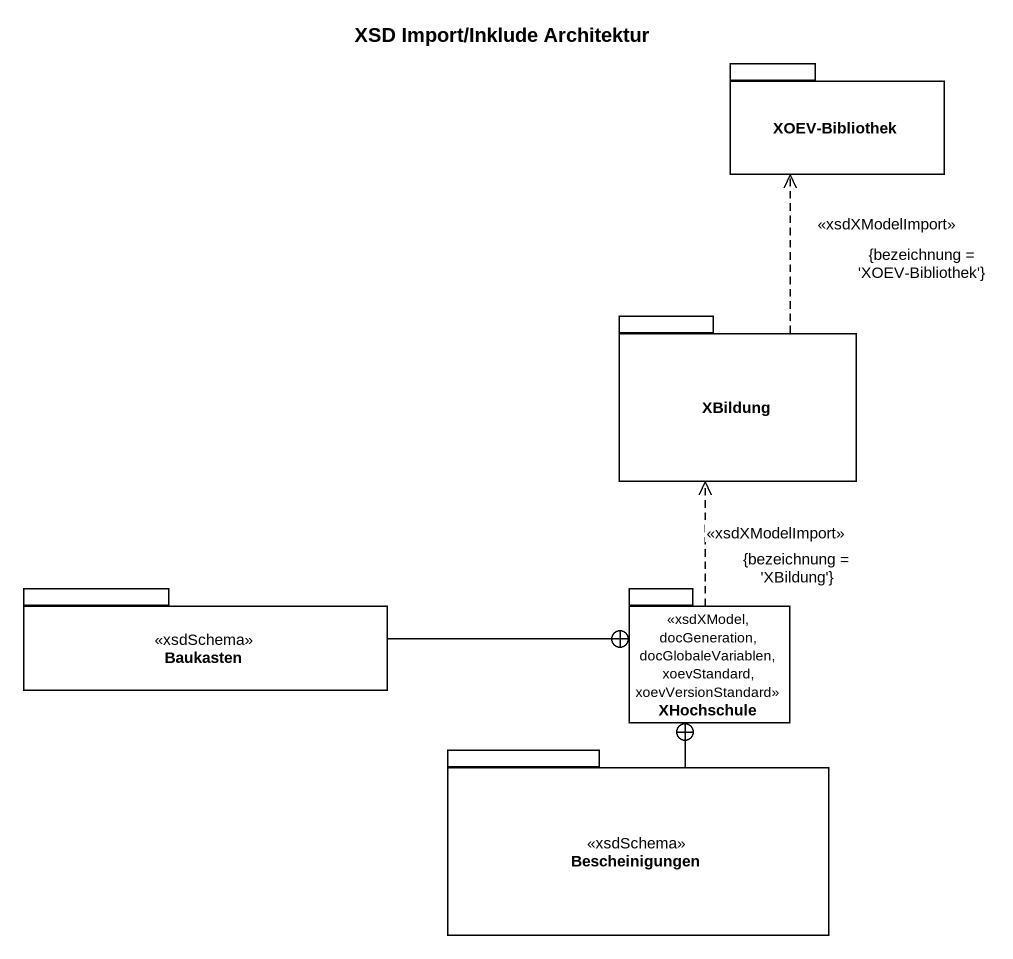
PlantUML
@startuml
title XSD Import/Inklude Architektur
package "XOEV-Bibliothek" as XOEV_Bibliothek {
}
package XBildung {
}
package Baukasten <<xsdSchema>> {
}
package XHochschule <<xsdXModel, docGeneration, docGlobaleVariablen, xoevStandard, xoevVersionStandard>> {
}
package Bescheinigungen <<xsdSchema>> {
}
XBildung .up.> XOEV_Bibliothek : <<xsdXModelImport>>\n{bezeichnung = 'XOEV-Bibliothek'}
Baukasten -right-+ XHochschule
XHochschule .up.> XBildung : <<xsdXModelImport>>\n{bezeichnung = 'XBildung'}
Bescheinigungen -up-+ XHochschule
@enduml
